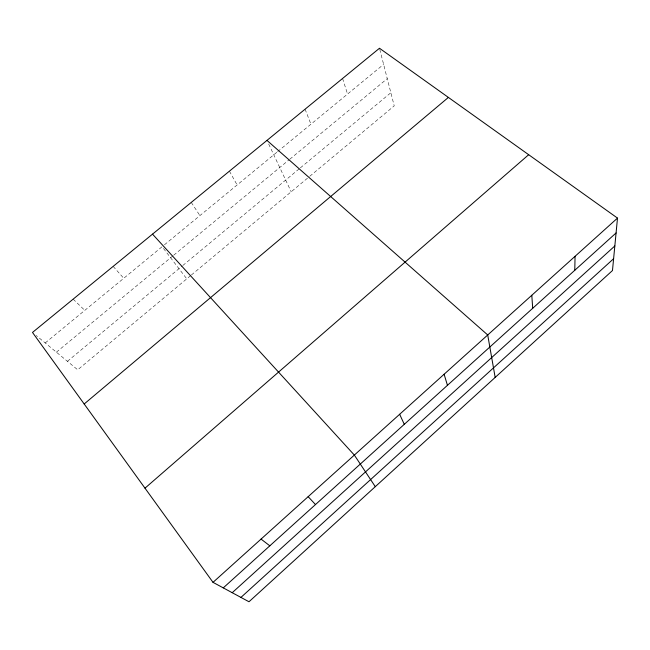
<?xml version="1.0" encoding="UTF-8"?>
<svg xmlns="http://www.w3.org/2000/svg" width="650" height="650" viewBox="0 0 650 650"><rect width="100%" height="100%" fill="white"/><g stroke="black" fill="none" stroke-linecap="round" stroke-linejoin="round"><path stroke-width="0.49" stroke-dasharray="3.25 2.44" d="M190.604 275.649L77.707 369.793L36.238 335.53M191.376 275.007L308.994 176.93M309.766 176.288L394.217 105.869L379.486 48.246M67.446 361.311L182.049 266.134M182.821 265.493L299.593 168.513M300.365 167.871L390.861 92.722M56.404 352.186L172.916 255.848M173.688 255.214L289.039 159.835M289.819 159.201L387.254 78.634M45.216 342.94L162.134 246.691L186.769 278.85M164.45 244.79L276.868 152.254M277.639 151.612L383.614 64.382M73.149 299.146L84.801 310.359M113.149 266.386L123.768 278.281M191.271 202.402L199.916 215.597M229.418 171.161L237.12 184.966M268.678 143.999L291.184 191.782M305.077 109.192L310.944 124.199M342.574 78.479L347.555 94.063"/><path stroke-width="0.97" d="M574.771 270.278L575.063 256.319M617.5 218.099L612.479 270.53L248.991 601.754L213.021 582.351L32.5 332.442L379.486 48.246L617.5 218.099L213.021 582.351M232.213 592.702L614.835 245.96M240.939 597.415L613.608 258.724M223.275 587.876L616.078 232.96M144.991 488.174L528.678 154.708M84.183 403.991L448.394 97.419M261.056 539.094L269.823 545.821M266.979 140.392L487.719 334.969L495.17 377.423M308.157 496.673L315.494 504.554M152.523 234.138L354.348 455.081L375.294 486.663M399.652 414.277L404.284 424.328M444.104 374.246L447.452 385.32M531.806 295.271L532.699 308.295"/></g></svg>
